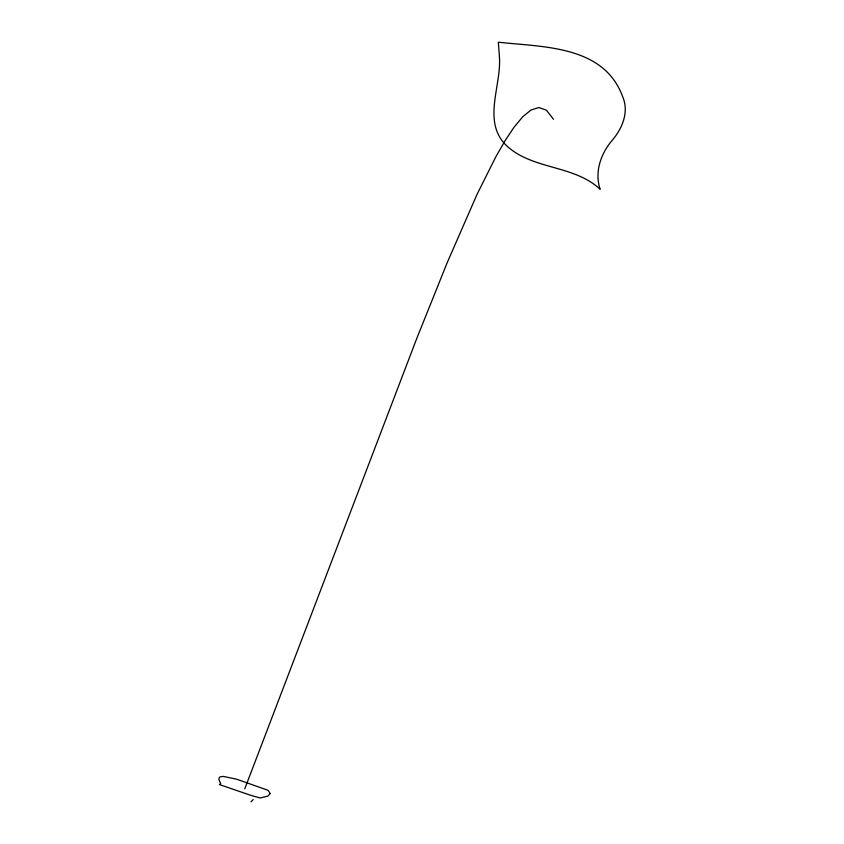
<?xml version="1.0" encoding="UTF-8"?>
<svg xmlns="http://www.w3.org/2000/svg" width="844" height="844" viewBox="0 0 844 844"><rect width="100%" height="100%" fill="white"/><g stroke="black" fill="none" stroke-linecap="round" stroke-linejoin="round"><path stroke-width="1.27" d="M244.749 788.855L416.989 337.874L447.225 262.621L477.071 194.299L496.114 156.267L505.271 140.389L514.154 127.085L522.731 116.788L530.981 110.036L538.883 107.526L546.395 110.184L553.495 119.268M250.984 801.8L253.168 799.606M499.469 57.276C501.368 86.299 481.945 121.874 506.442 145.601C532.754 170.087 573.962 164.654 600.158 189.33C594.366 172.123 600.706 153.84 612.048 140.494C622.228 128.626 629.255 112.189 622.703 96.796C603.914 45.207 543.283 47.232 498.329 42.2L499.469 57.276M270.175 793.508L267.907 796.103L260.205 797.96A121.61 28.559 16.8 0 1 250.763 795.322L219.377 784.561L220.717 783.675L218.818 779.392L219.387 777.398A23.284 5.18 16.8 0 1 223.576 776.448L236.731 779.244L268.002 790.279L270.175 793.508"/></g></svg>
